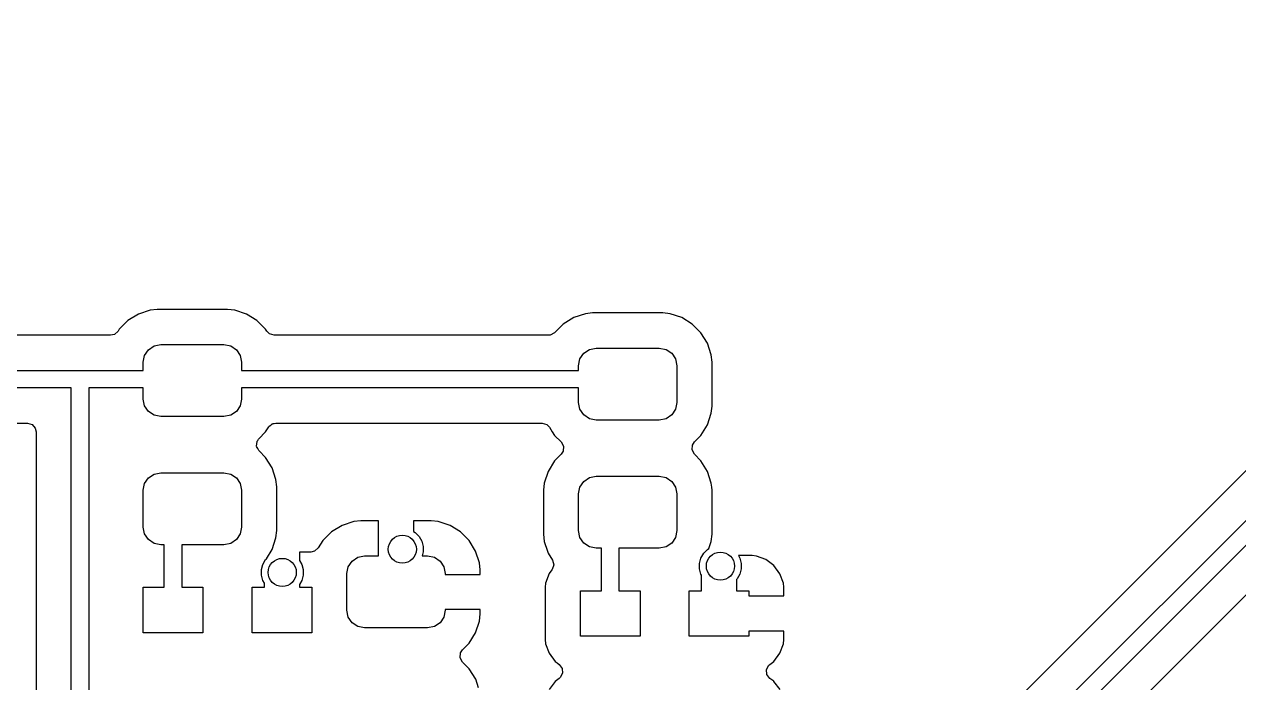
# Model space of a CAD drawing. Header units: inches. Extents: x 1.91 to 4.47, y -4.27 to -2.07.
# Drawn here: x 3.105 to 3.785, y -2.924 to -2.554 of the extents above; entities that cross this region are included whole.
import ezdxf

# ---------------------------------------------------------------- set-up
doc = ezdxf.new("R2010")
doc.units = ezdxf.units.IN
doc.header["$MEASUREMENT"] = 0
doc.layers.add('BLACK', color=250, linetype='CONTINUOUS')

msp = doc.modelspace()

# ---------------------------------------------------------------- linework, layer by layer
at = {"layer": 'BLACK', "linetype": 'CONTINUOUS'}
for p, q in [((4.06016, -2.53414), (3.57406, -3.02024)), ((3.58045, -3.04172), (4.0813, -2.54087)), ((4.0897, -2.54639), (3.58741, -3.04868)), ((3.60889, -3.05507), (4.10535, -2.55861)), ((3.17509, -2.71476), (3.16853, -2.71694)), ((3.17913, -2.71435), (3.17509, -2.71476)), ((3.17509, -2.71476), (3.17509, -2.71476)), ((3.2185, -2.71435), (3.17913, -2.71435)), ((3.17913, -2.71435), (3.17913, -2.71435)), ((3.22255, -2.71476), (3.2185, -2.71435)), ((3.22911, -2.71694), (3.22255, -2.71476)), ((3.22255, -2.71476), (3.22255, -2.71476)), ((3.41918, -2.71673), (3.41262, -2.7189)), ((3.42323, -2.71632), (3.41918, -2.71673)), ((3.41918, -2.71673), (3.41918, -2.71673)), ((3.4626, -2.71632), (3.42323, -2.71632)), ((3.42323, -2.71632), (3.42323, -2.71632)), ((3.46665, -2.71673), (3.4626, -2.71632)), ((3.4732, -2.7189), (3.46665, -2.71673)), ((3.46665, -2.71673), (3.46665, -2.71673)), ((3.16265, -2.72056), (3.15777, -2.72545)), ((3.16853, -2.71694), (3.16265, -2.72056)), ((3.16853, -2.71694), (3.16853, -2.71694)), ((3.23499, -2.72056), (3.22911, -2.71694)), ((3.23987, -2.72545), (3.23499, -2.72056)), ((3.23499, -2.72056), (3.23499, -2.72056)), ((3.40675, -2.72253), (3.40189, -2.72739)), ((3.41262, -2.7189), (3.40675, -2.72253)), ((3.41262, -2.7189), (3.41262, -2.7189)), ((3.47908, -2.72253), (3.4732, -2.7189)), ((3.48397, -2.72742), (3.47908, -2.72253)), ((3.15296, -2.72882), (2.88507, -2.72882)), ((3.15507, -2.72834), (3.15296, -2.72882)), ((3.15712, -2.7265), (3.15507, -2.72834)), ((3.15777, -2.72545), (3.15712, -2.7265)), ((3.15777, -2.72545), (3.15777, -2.72545)), ((3.24052, -2.7265), (3.23987, -2.72545)), ((3.23987, -2.72545), (3.23987, -2.72545)), ((3.24204, -2.72804), (3.24052, -2.7265)), ((3.24468, -2.72882), (3.24204, -2.72804)), ((3.39844, -2.72882), (3.24468, -2.72882)), ((3.39947, -2.72871), (3.39844, -2.72882)), ((3.40189, -2.72739), (3.39947, -2.72871)), ((3.48759, -2.73329), (3.48397, -2.72742)), ((3.17201, -2.74013), (3.17414, -2.73694)), ((3.17414, -2.73694), (3.17734, -2.7348)), ((3.17734, -2.7348), (3.1811, -2.73406)), ((3.1811, -2.73406), (3.21654, -2.73406)), ((3.21654, -2.73406), (3.2203, -2.7348)), ((3.2203, -2.7348), (3.2235, -2.73694)), ((3.2235, -2.73694), (3.22563, -2.74013)), ((3.41824, -2.73891), (3.42143, -2.73677)), ((3.42143, -2.73677), (3.4252, -2.73602)), ((3.4252, -2.73602), (3.46063, -2.73602)), ((3.46063, -2.73602), (3.4644, -2.73677)), ((3.4644, -2.73677), (3.46759, -2.73891)), ((3.48976, -2.73985), (3.48759, -2.73329)), ((3.17126, -2.7439), (3.17201, -2.74013)), ((3.17126, -2.74852), (3.17126, -2.7439)), ((3.22563, -2.74013), (3.22638, -2.7439)), ((3.22638, -2.7439), (3.22638, -2.74852)), ((3.41535, -2.74587), (3.4161, -2.7421)), ((3.4161, -2.7421), (3.41824, -2.73891)), ((3.46759, -2.73891), (3.46972, -2.7421)), ((3.46972, -2.7421), (3.47047, -2.74587)), ((3.49018, -2.7439), (3.48976, -2.73985)), ((3.49018, -2.7685), (3.49018, -2.7439)), ((2.8875, -2.74852), (3.13583, -2.74852)), ((3.13583, -2.74852), (3.17126, -2.74852)), ((3.22638, -2.74852), (3.41535, -2.74852)), ((3.41535, -2.74852), (3.41535, -2.74587)), ((3.47047, -2.74587), (3.47047, -2.76654)), ((3.13091, -2.75837), (2.88954, -2.75837)), ((3.13091, -3.14042), (3.13091, -2.75837)), ((3.17126, -2.75837), (3.14075, -2.75837)), ((3.14075, -2.75837), (3.14075, -3.13838)), ((3.17126, -2.76457), (3.17126, -2.75837)), ((3.41535, -2.75837), (3.22638, -2.75837)), ((3.22638, -2.75837), (3.22638, -2.76457)), ((3.41535, -2.76654), (3.41535, -2.75837)), ((3.17201, -2.76833), (3.17126, -2.76457)), ((3.17414, -2.77153), (3.17201, -2.76833)), ((3.22563, -2.76833), (3.2235, -2.77153)), ((3.22638, -2.76457), (3.22563, -2.76833)), ((3.4161, -2.7703), (3.41535, -2.76654)), ((3.41824, -2.7735), (3.4161, -2.7703)), ((3.46972, -2.7703), (3.46759, -2.7735)), ((3.47047, -2.76654), (3.46972, -2.7703)), ((3.48976, -2.77255), (3.49018, -2.7685)), ((2.89972, -2.77807), (3.10632, -2.77807)), ((3.10632, -2.77807), (3.10896, -2.77885)), ((3.17734, -2.77366), (3.17414, -2.77153)), ((3.1811, -2.77441), (3.17734, -2.77366)), ((3.21654, -2.77441), (3.1811, -2.77441)), ((3.2203, -2.77366), (3.21654, -2.77441)), ((3.2235, -2.77153), (3.2203, -2.77366)), ((3.2447, -2.77829), (3.24565, -2.77807)), ((3.24565, -2.77807), (3.39487, -2.77807)), ((3.39487, -2.77807), (3.39751, -2.77885)), ((3.42143, -2.77563), (3.41824, -2.7735)), ((3.4252, -2.77638), (3.42143, -2.77563)), ((3.46063, -2.77638), (3.4252, -2.77638)), ((3.4644, -2.77563), (3.46063, -2.77638)), ((3.46759, -2.7735), (3.4644, -2.77563)), ((3.48759, -2.77911), (3.48976, -2.77255)), ((3.10896, -2.77885), (3.11076, -2.78092)), ((3.11076, -2.78092), (3.1112, -2.78295)), ((3.1112, -2.78295), (3.1112, -3.138)), ((3.23603, -2.78686), (3.23987, -2.78302)), ((3.23987, -2.78302), (3.24167, -2.78009)), ((3.24167, -2.78009), (3.2419, -2.77983)), ((3.2419, -2.77983), (3.24276, -2.77925)), ((3.24276, -2.77925), (3.24354, -2.77855)), ((3.24354, -2.77855), (3.24394, -2.77846)), ((3.24394, -2.77846), (3.24418, -2.7783)), ((3.24418, -2.7783), (3.2447, -2.77829)), ((3.39751, -2.77885), (3.39903, -2.78039)), ((3.39903, -2.78039), (3.40061, -2.78295)), ((3.40061, -2.78295), (3.40186, -2.78499)), ((3.48397, -2.78499), (3.48759, -2.77911)), ((3.23482, -2.79094), (3.23497, -2.7897)), ((3.23487, -2.79106), (3.23482, -2.79094)), ((3.23486, -2.7912), (3.23487, -2.79106)), ((3.23546, -2.79229), (3.23486, -2.7912)), ((3.23497, -2.7897), (3.23506, -2.78845)), ((3.23506, -2.78845), (3.23515, -2.78831)), ((3.23515, -2.78831), (3.23516, -2.78821)), ((3.23516, -2.78821), (3.23545, -2.78779)), ((3.23545, -2.78779), (3.23589, -2.78703)), ((3.23589, -2.78703), (3.23603, -2.78686)), ((3.40186, -2.78499), (3.40555, -2.78867)), ((3.40555, -2.78867), (3.40687, -2.79109)), ((3.40687, -2.79109), (3.40667, -2.79383)), ((3.47896, -2.79316), (3.47916, -2.79042)), ((3.47916, -2.79042), (3.48028, -2.78867)), ((3.48028, -2.78867), (3.48192, -2.78703)), ((3.48192, -2.78703), (3.48397, -2.78499)), ((3.23601, -2.79342), (3.23546, -2.79229)), ((3.23612, -2.79349), (3.23601, -2.79342)), ((3.23618, -2.79361), (3.23612, -2.79349)), ((3.23987, -2.7973), (3.23618, -2.79361)), ((3.2435, -2.80318), (3.23987, -2.7973)), ((3.40555, -2.79558), (3.40186, -2.79927)), ((3.40667, -2.79383), (3.40555, -2.79558)), ((3.48028, -2.79558), (3.47896, -2.79316)), ((3.48397, -2.79927), (3.48028, -2.79558)), ((3.24567, -2.80973), (3.2435, -2.80318)), ((3.39824, -2.80514), (3.39606, -2.8117)), ((3.40186, -2.79927), (3.39824, -2.80514)), ((3.39824, -2.80514), (3.39824, -2.80514)), ((3.48759, -2.80514), (3.48397, -2.79927)), ((3.48976, -2.8117), (3.48759, -2.80514)), ((3.17126, -2.81575), (3.17201, -2.81198)), ((3.17201, -2.81198), (3.17414, -2.80879)), ((3.17414, -2.80879), (3.17734, -2.80665)), ((3.17734, -2.80665), (3.1811, -2.80591)), ((3.1811, -2.80591), (3.21654, -2.80591)), ((3.21654, -2.80591), (3.2203, -2.80665)), ((3.2203, -2.80665), (3.2235, -2.80879)), ((3.2235, -2.80879), (3.22563, -2.81198)), ((3.22563, -2.81198), (3.22638, -2.81575)), ((3.24608, -2.81378), (3.24567, -2.80973)), ((3.39606, -2.8117), (3.39565, -2.81575)), ((3.39606, -2.8117), (3.39606, -2.8117)), ((3.39606, -2.8117), (3.39606, -2.8117)), ((3.4161, -2.81395), (3.41824, -2.81076)), ((3.41824, -2.81076), (3.42143, -2.80862)), ((3.42143, -2.80862), (3.4252, -2.80787)), ((3.4252, -2.80787), (3.46063, -2.80787)), ((3.46063, -2.80787), (3.4644, -2.80862)), ((3.4644, -2.80862), (3.46759, -2.81076)), ((3.46759, -2.81076), (3.46972, -2.81395)), ((3.49, -2.81397), (3.48976, -2.8117)), ((3.48976, -2.8117), (3.48976, -2.8117)), ((3.17126, -2.83642), (3.17126, -2.81575)), ((3.22638, -2.81575), (3.22638, -2.83642)), ((3.24608, -2.83839), (3.24608, -2.81378)), ((3.39565, -2.81575), (3.39565, -2.84035)), ((3.41535, -2.81772), (3.4161, -2.81395)), ((3.41535, -2.83839), (3.41535, -2.81772)), ((3.46972, -2.81395), (3.47047, -2.81772)), ((3.47047, -2.81772), (3.47047, -2.83839)), ((3.49018, -2.81575), (3.49, -2.81397)), ((3.49018, -2.84035), (3.49018, -2.81575)), ((3.17201, -2.84018), (3.17126, -2.83642)), ((3.22638, -2.83642), (3.22563, -2.84018)), ((3.24567, -2.84243), (3.24608, -2.83839)), ((3.27684, -2.83908), (3.27196, -2.84396)), ((3.28271, -2.83546), (3.27684, -2.83908)), ((3.28926, -2.83329), (3.28271, -2.83546)), ((3.28271, -2.83546), (3.28271, -2.83546)), ((3.29331, -2.83287), (3.28926, -2.83329)), ((3.30315, -2.83287), (3.29331, -2.83287)), ((3.29331, -2.83287), (3.29331, -2.83287)), ((3.30315, -2.85256), (3.30315, -2.83287)), ((3.33268, -2.83287), (3.32283, -2.83287)), ((3.32283, -2.83287), (3.32283, -2.83893)), ((3.32283, -2.83893), (3.32373, -2.83945)), ((3.33672, -2.83329), (3.33268, -2.83287)), ((3.34327, -2.83546), (3.33672, -2.83329)), ((3.33672, -2.83329), (3.33672, -2.83329)), ((3.34915, -2.83908), (3.34327, -2.83546)), ((3.34327, -2.83546), (3.34327, -2.83546)), ((3.35403, -2.84396), (3.34915, -2.83908)), ((3.4161, -2.84215), (3.41535, -2.83839)), ((3.47047, -2.83839), (3.46972, -2.84215)), ((3.17414, -2.84338), (3.17201, -2.84018)), ((3.17734, -2.84551), (3.17414, -2.84338)), ((3.1811, -2.84626), (3.17734, -2.84551)), ((3.2203, -2.84551), (3.21654, -2.84626)), ((3.2235, -2.84338), (3.2203, -2.84551)), ((3.22563, -2.84018), (3.2235, -2.84338)), ((3.2435, -2.84899), (3.24567, -2.84243)), ((3.27196, -2.84396), (3.26942, -2.84807)), ((3.32373, -2.83945), (3.32591, -2.84163)), ((3.32591, -2.84163), (3.32745, -2.8443)), ((3.32745, -2.8443), (3.32825, -2.84728)), ((3.35765, -2.84984), (3.35403, -2.84396)), ((3.39565, -2.84035), (3.39565, -2.84036)), ((3.39565, -2.84036), (3.39606, -2.8444)), ((3.39606, -2.8444), (3.39606, -2.8444)), ((3.39606, -2.8444), (3.39786, -2.84984)), ((3.41824, -2.84535), (3.4161, -2.84215)), ((3.42143, -2.84748), (3.41824, -2.84535)), ((3.46759, -2.84535), (3.4644, -2.84748)), ((3.46972, -2.84215), (3.46759, -2.84535)), ((3.48841, -2.84848), (3.48976, -2.8444)), ((3.48976, -2.8444), (3.49018, -2.84035)), ((3.18307, -2.84626), (3.1811, -2.84626)), ((3.18307, -2.87008), (3.18307, -2.84626)), ((3.21654, -2.84626), (3.19291, -2.84626)), ((3.19291, -2.84626), (3.19291, -2.87008)), ((3.24031, -2.85415), (3.2435, -2.84899)), ((3.26526, -2.85039), (3.25886, -2.85039)), ((3.25886, -2.85039), (3.25886, -2.8551)), ((3.26737, -2.84991), (3.26526, -2.85039)), ((3.26942, -2.84807), (3.26737, -2.84991)), ((3.29151, -2.85331), (3.29528, -2.85256)), ((3.29528, -2.85256), (3.30315, -2.85256)), ((3.32825, -2.85036), (3.32766, -2.85256)), ((3.32766, -2.85256), (3.33071, -2.85256)), ((3.32825, -2.84728), (3.32825, -2.85036)), ((3.33071, -2.85256), (3.33448, -2.85331)), ((3.35982, -2.85639), (3.35765, -2.84984)), ((3.35765, -2.84984), (3.35765, -2.84984)), ((3.39786, -2.84984), (3.39824, -2.85096)), ((3.39824, -2.85096), (3.40068, -2.85492)), ((3.4252, -2.84823), (3.42143, -2.84748)), ((3.42815, -2.84823), (3.4252, -2.84823)), ((3.42815, -2.87205), (3.42815, -2.84823)), ((3.46063, -2.84823), (3.43799, -2.84823)), ((3.43799, -2.84823), (3.43799, -2.87205)), ((3.4644, -2.84748), (3.46063, -2.84823)), ((3.48397, -2.85375), (3.48551, -2.85108)), ((3.48551, -2.85108), (3.48769, -2.8489)), ((3.48769, -2.8489), (3.48841, -2.84848)), ((3.51271, -2.85236), (3.50499, -2.85236)), ((3.50499, -2.85236), (3.50579, -2.85375)), ((3.51505, -2.85261), (3.51271, -2.85236)), ((3.52036, -2.85459), (3.51505, -2.85261)), ((3.51505, -2.85261), (3.51505, -2.85261)), ((3.2375, -2.86027), (3.2383, -2.85729)), ((3.2383, -2.85729), (3.23984, -2.85462)), ((3.23984, -2.85462), (3.24031, -2.85415)), ((3.25886, -2.8551), (3.26012, -2.85729)), ((3.26012, -2.85729), (3.26092, -2.86027)), ((3.28543, -2.8624), (3.28618, -2.85864)), ((3.28618, -2.85864), (3.28832, -2.85544)), ((3.28832, -2.85544), (3.29151, -2.85331)), ((3.33448, -2.85331), (3.33767, -2.85544)), ((3.33767, -2.85544), (3.3398, -2.85864)), ((3.3398, -2.85864), (3.34055, -2.8624)), ((3.36024, -2.86043), (3.35982, -2.85639)), ((3.40141, -2.85758), (3.40058, -2.8602)), ((3.40068, -2.85492), (3.40141, -2.85758)), ((3.48317, -2.85673), (3.48397, -2.85375)), ((3.48317, -2.85981), (3.48317, -2.85673)), ((3.48397, -2.86279), (3.48317, -2.85981)), ((3.50579, -2.85375), (3.50659, -2.85673)), ((3.50659, -2.85981), (3.50579, -2.86279)), ((3.50659, -2.85673), (3.50659, -2.85981)), ((3.52489, -2.85798), (3.52036, -2.85459)), ((3.52036, -2.85459), (3.52036, -2.85459)), ((3.52828, -2.86252), (3.52489, -2.85798)), ((3.52489, -2.85798), (3.52489, -2.85798)), ((3.2375, -2.86335), (3.2375, -2.86027)), ((3.2383, -2.86633), (3.2375, -2.86335)), ((3.23917, -2.86784), (3.2383, -2.86633)), ((3.26012, -2.86633), (3.25886, -2.86852)), ((3.26092, -2.86335), (3.26012, -2.86633)), ((3.26092, -2.86027), (3.26092, -2.86335)), ((3.28543, -2.88307), (3.28543, -2.8624)), ((3.34055, -2.8624), (3.34055, -2.86289)), ((3.34055, -2.86289), (3.36024, -2.86289)), ((3.36024, -2.86289), (3.36024, -2.86043)), ((3.36024, -2.86043), (3.36024, -2.86043)), ((3.39887, -2.86251), (3.39689, -2.86782)), ((3.40043, -2.86041), (3.39887, -2.86251)), ((3.39887, -2.86251), (3.39887, -2.86251)), ((3.40058, -2.8602), (3.40043, -2.86041)), ((3.48425, -2.86328), (3.48397, -2.86279)), ((3.48425, -2.87205), (3.48425, -2.86328)), ((3.50425, -2.86546), (3.50394, -2.86577)), ((3.50394, -2.86577), (3.50394, -2.87205)), ((3.50579, -2.86279), (3.50425, -2.86546)), ((3.53026, -2.86782), (3.52828, -2.86252)), ((3.52828, -2.86252), (3.52828, -2.86252)), ((3.17126, -2.89567), (3.17126, -2.87008)), ((3.17126, -2.87008), (3.18307, -2.87008)), ((3.19291, -2.87008), (3.20472, -2.87008)), ((3.20472, -2.87008), (3.20472, -2.89567)), ((3.23228, -2.89567), (3.23228, -2.87008)), ((3.23228, -2.87008), (3.23917, -2.87008)), ((3.23917, -2.87008), (3.23917, -2.86784)), ((3.25886, -2.86852), (3.25886, -2.87008)), ((3.25886, -2.87008), (3.26575, -2.87008)), ((3.26575, -2.87008), (3.26575, -2.89567)), ((3.39689, -2.86782), (3.39663, -2.87016)), ((3.39663, -2.87016), (3.39663, -2.87016)), ((3.39663, -2.87016), (3.39663, -2.87016)), ((3.39663, -2.87016), (3.39663, -2.89952)), ((3.39689, -2.86782), (3.39689, -2.86782)), ((3.41634, -2.89764), (3.41634, -2.87205)), ((3.41634, -2.87205), (3.42815, -2.87205)), ((3.43799, -2.87205), (3.4498, -2.87205)), ((3.4498, -2.87205), (3.4498, -2.89764)), ((3.47736, -2.89764), (3.47736, -2.87205)), ((3.47736, -2.87205), (3.48425, -2.87205)), ((3.50394, -2.87205), (3.51083, -2.87205)), ((3.51083, -2.87205), (3.51083, -2.875)), ((3.53051, -2.87016), (3.53026, -2.86782)), ((3.53026, -2.86782), (3.53026, -2.86782)), ((3.53051, -2.875), (3.53051, -2.87016)), ((3.53051, -2.87016), (3.53051, -2.87016)), ((3.51083, -2.875), (3.53051, -2.875)), ((3.28618, -2.88684), (3.28543, -2.88307)), ((3.28832, -2.89003), (3.28618, -2.88684)), ((3.3398, -2.88684), (3.33767, -2.89003)), ((3.34055, -2.88307), (3.3398, -2.88684)), ((3.36024, -2.88258), (3.34055, -2.88258)), ((3.34055, -2.88258), (3.34055, -2.88307)), ((3.35982, -2.88908), (3.36024, -2.88504)), ((3.36024, -2.88504), (3.36024, -2.88258)), ((3.36024, -2.88504), (3.36024, -2.88504)), ((3.29151, -2.89216), (3.28832, -2.89003)), ((3.29528, -2.89291), (3.29151, -2.89216)), ((3.33071, -2.89291), (3.29528, -2.89291)), ((3.33448, -2.89216), (3.33071, -2.89291)), ((3.33767, -2.89003), (3.33448, -2.89216)), ((3.35765, -2.89563), (3.35982, -2.88908)), ((3.35982, -2.88908), (3.35982, -2.88908)), ((3.20472, -2.89567), (3.17126, -2.89567)), ((3.26575, -2.89567), (3.23228, -2.89567)), ((3.35403, -2.90151), (3.35765, -2.89563)), ((3.35765, -2.89563), (3.35765, -2.89563)), ((3.39663, -2.89952), (3.39663, -2.89952)), ((3.39663, -2.89952), (3.39689, -2.90187)), ((3.4498, -2.89764), (3.41634, -2.89764)), ((3.51083, -2.89764), (3.47736, -2.89764)), ((3.53051, -2.89469), (3.51083, -2.89469)), ((3.51083, -2.89469), (3.51083, -2.89764)), ((3.53026, -2.90187), (3.53051, -2.89952)), ((3.53051, -2.89952), (3.53051, -2.89469)), ((3.53051, -2.89952), (3.53051, -2.89952)), ((3.34902, -2.90969), (3.34922, -2.90694)), ((3.34922, -2.90694), (3.35034, -2.9052)), ((3.35034, -2.9052), (3.35403, -2.90151)), ((3.39689, -2.90187), (3.39887, -2.90718)), ((3.39887, -2.90718), (3.39887, -2.90718)), ((3.39887, -2.90718), (3.40226, -2.91171)), ((3.52489, -2.9117), (3.52828, -2.90717)), ((3.52828, -2.90717), (3.53026, -2.90187)), ((3.52828, -2.90717), (3.52828, -2.90717)), ((3.53026, -2.90187), (3.53026, -2.90187)), ((3.35034, -2.9121), (3.34902, -2.90969)), ((3.35404, -2.9158), (3.35034, -2.9121)), ((3.40226, -2.91171), (3.40226, -2.91171)), ((3.40226, -2.91171), (3.40226, -2.91171)), ((3.40226, -2.91171), (3.40341, -2.91257)), ((3.40341, -2.91257), (3.40453, -2.91341)), ((3.40453, -2.91341), (3.40618, -2.91562)), ((3.52077, -2.91627), (3.52209, -2.91386)), ((3.52209, -2.91386), (3.52262, -2.9134)), ((3.52262, -2.9134), (3.52489, -2.9117)), ((3.52489, -2.9117), (3.52489, -2.9117)), ((3.35767, -2.92168), (3.35404, -2.9158)), ((3.40506, -2.92077), (3.40453, -2.92123)), ((3.40638, -2.91836), (3.40506, -2.92077)), ((3.40618, -2.91562), (3.40638, -2.91836)), ((3.52097, -2.91902), (3.52077, -2.91627)), ((3.52262, -2.92122), (3.52097, -2.91902)), ((3.35926, -2.92647), (3.35767, -2.92168)), ((3.40226, -2.92293), (3.39887, -2.92747)), ((3.40453, -2.92123), (3.40226, -2.92293)), ((3.52421, -2.92241), (3.52262, -2.92122)), ((3.52478, -2.92284), (3.52421, -2.92241)), ((3.5249, -2.92293), (3.52478, -2.92284)), ((3.5283, -2.92747), (3.5249, -2.92293))]:
    msp.add_line(p, q, dxfattribs=at)
at = {"layer": 'BLACK'}
for centre in [(3.31654, -2.84882), (3.49488, -2.85827), (3.24921, -2.86181)]:
    msp.add_circle(centre, 0.00787, dxfattribs=at)
at = {"layer": 'WHITE'}
for centre in [(3.31654, -2.84882), (3.49488, -2.85827), (3.24921, -2.86181)]:
    msp.add_circle(centre, 0.00787, dxfattribs=at)

doc.saveas('drawing.dxf')
